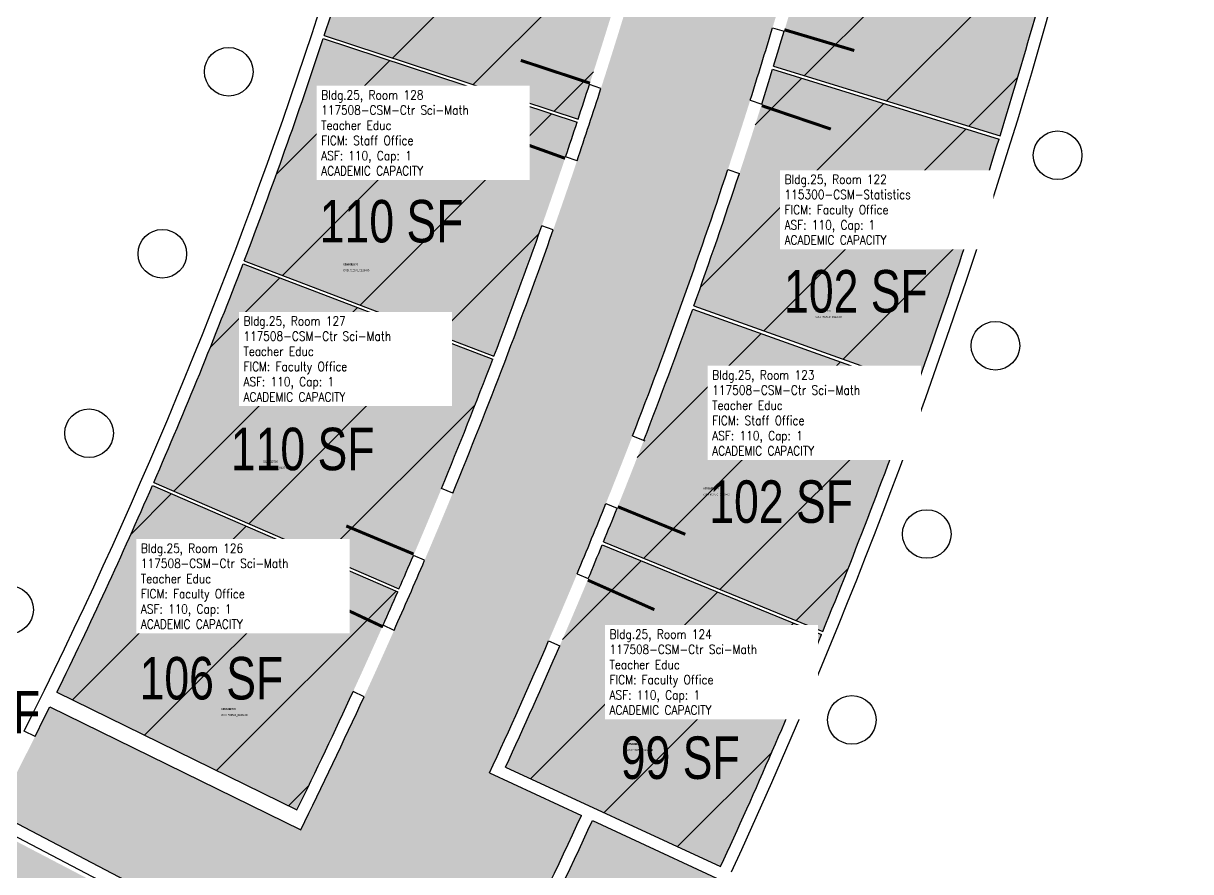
# Model space of a CAD drawing. Header units: inches. Extents: x -325 to 881, y 0 to 3497.
# Drawn here: x -12 to 565, y 617 to 1036 of the extents above; entities that cross this region are included whole.
import ezdxf
from ezdxf.enums import TextEntityAlignment as Align

# ---------------------------------------------------------------- set-up
doc = ezdxf.new("R2010")
doc.units = ezdxf.units.IN
doc.header["$LTSCALE"] = 10
doc.header["$MEASUREMENT"] = 0
for name, color, linetype in [('A-COLS', 5, 'CONTINUOUS'), ('A-DOOR', 2, 'CONTINUOUS'), ('A-IDEN-CNUM', 7, 'CONTINUOUS'), ('A-IDEN-RNUM', 7, 'CONTINUOUS'), ('A-IDEN-SNUM', 4, 'CONTINUOUS'), ('A-IDEN-VNUM', 4, 'CONTINUOUS'), ('A-WALL', 5, 'CONTINUOUS'), ('AREA-TEXT', 3, 'CONTINUOUS'), ('Rooms-Capacity', 4, 'CONTINUOUS'), ('Rooms-Category-Color', 7, 'CONTINUOUS'), ('Rooms-College-Color', 7, 'CONTINUOUS'), ('Rooms-Department-Color', 7, 'CONTINUOUS'), ('Rooms-Division-Color', 7, 'CONTINUOUS'), ('Rooms-Information', 7, 'CONTINUOUS')]:
    doc.layers.add(name, color=color, linetype=linetype)
doc.styles.add('AREA', font='arial.ttf', dxfattribs={"width": 0.75, "height": 24})
doc.styles.add('ROOMSNUMBER', font='txt', dxfattribs={"height": 0.03})
doc.styles.add('ROOMVNUMBER', font='simplex.shx', dxfattribs={"width": 0.85})
pattern_1 = [(45, (0, 0), (-26.51650429449553, 26.51650429449553), [])]

msp = doc.modelspace()

# ---------------------------------------------------------------- hatches: boundary and pattern name
at = {"layer": 'Rooms-Capacity'}
h = msp.add_hatch(dxfattribs=at)
h.set_pattern_fill('ANSI31', color=256, scale=300, style=0)
h.set_pattern_definition(pattern_1)
edge = h.paths.add_edge_path()
edge.add_arc((-2305.089007780887, 1834.524642928791), 2570.999999818163, 341.76868553102497, 344.3328505973568, ccw=False)
edge.add_line((136.8498925231397, 1030.176828704774), (262.210737157613, 988.8408848186955))
edge.add_arc((-2305.089007993743, 1834.524642635374), 2702.9999999425, 341.7678105456445, 344.3337255976689)
edge.add_line((297.4968698099256, 1104.623451825231), (170.3899534977973, 1140.230100726709))
h = msp.add_hatch(dxfattribs=at)
h.set_pattern_fill('ANSI31', color=256, scale=300, style=0)
h.set_pattern_definition(pattern_1)
edge = h.paths.add_edge_path()
edge.add_line((358.7257227860391, 1015.097965177149), (470.5439599268138, 980.6642166730016))
edge.add_arc((-2305.089007888765, 1834.524642822124), 2903.999999891232, 342.9006745602578, 345.4341949077876)
edge.add_line((505.574795845896, 1104.192539088428), (392.3267303332686, 1133.584321120754))
edge.add_arc((-2305.089007937846, 1834.524642829195), 2786.999999940695, 342.90137031154893, 345.4334991560113, ccw=False)
h = msp.add_hatch(dxfattribs=at)
h.set_pattern_fill('ANSI31', color=256, scale=300, style=0)
h.set_pattern_definition(pattern_1)
edge = h.paths.add_edge_path()
edge.add_arc((-2305.089008254778, 1834.52464278129), 2703.000000214057, 339.1344772112413, 341.7337255966017)
edge.add_line((261.7071902118623, 987.3137618936598), (136.3463455997407, 1028.649705776945))
edge.add_arc((-2305.089008296955, 1834.524642802477), 2571.000000268882, 339.1353522041453, 341.7328506038491, ccw=False)
edge.add_line((97.31614552438259, 918.8333857320249), (220.6454651579261, 871.781493768096))
h = msp.add_hatch(dxfattribs=at)
h.set_pattern_fill('ANSI31', color=256, scale=300, style=0)
h.set_pattern_definition(pattern_1)
edge = h.paths.add_edge_path()
edge.add_line((319.357958111912, 896.6295943111181), (429.522012937814, 857.222967739217))
edge.add_arc((-2305.089007972533, 1834.524642943935), 2904.000000007279, 340.3340078917959, 342.8675282392081)
edge.add_line((470.0495266355574, 979.0586215406656), (358.2312895059586, 1013.492370061576))
edge.add_arc((-2305.089007883353, 1834.524643066117), 2786.999999964279, 340.33470364033207, 342.866832484505, ccw=False)
h = msp.add_hatch(dxfattribs=at)
h.set_pattern_fill('ANSI31', color=256, scale=300, style=0)
h.set_pattern_definition(pattern_1)
edge = h.paths.add_edge_path()
edge.add_arc((-2305.089007845725, 1834.524642933036), 2702.99999989356, 336.5011438726161, 339.1003922568976)
edge.add_line((220.0722875967622, 870.2791184820235), (96.74296796321869, 917.3310104375705))
edge.add_arc((-2305.089007892851, 1834.524643051293), 2570.999999990631, 336.5020188632651, 339.0995172616034, ccw=False)
edge.add_line((52.70856506377459, 809.4238651217893), (173.7458905689418, 756.7553977668285))
h = msp.add_hatch(dxfattribs=at)
h.set_pattern_fill('ANSI31', color=256, scale=300, style=0)
h.set_pattern_definition(pattern_1)
edge = h.paths.add_edge_path()
edge.add_line((428.9561742246151, 855.6411249618977), (318.7921193875372, 895.047751522623))
edge.add_arc((-2305.089007967267, 1834.524642593237), 2786.999999882387, 337.7680369836826, 340.30016582723664, ccw=False)
edge.add_line((274.7244602702558, 780.0430313525721), (383.0132978260517, 735.7425928395241))
edge.add_arc((-2305.089007862289, 1834.524642905888), 2903.999999895836, 337.7673412254732, 340.3008615724544)
h = msp.add_hatch(dxfattribs=at)
h.set_pattern_fill('ANSI31', color=256, scale=300, style=0)
h.set_pattern_definition(pattern_1)
edge = h.paths.add_edge_path()
edge.add_arc((-2305.089008070549, 1834.524643045929), 2703.000000147209, 333.952214709894, 336.4670589235487)
edge.add_line((173.1042928956449, 755.2809431143105), (52.06696737930179, 807.9494104804471))
edge.add_arc((-2305.08900822014, 1834.524642653389), 2571.00000011962, 333.956567487034, 336.46618393990417, ccw=False)
edge.add_line((4.855470020323992, 705.7210689252242), (123.3622208274901, 647.5816664630547))
h = msp.add_hatch(dxfattribs=at)
h.set_pattern_fill('ANSI31', color=256, scale=300, style=0)
h.set_pattern_definition(pattern_1)
edge = h.paths.add_edge_path()
edge.add_arc((-2305.089007800107, 1834.524643079468), 2786.999999916491, 335.27411752058254, 337.7334991504221, ccw=False)
edge.add_line((226.3969365991652, 668.7854300290346), (332.5649295821786, 619.6181832673028))
edge.add_arc((-2305.0890078704, 1834.524642745246), 2903.999999834767, 335.2691478623266, 337.7341949090052)
edge.add_line((382.3771889805794, 734.1876762555912), (274.0883514359593, 778.4881147630513))
at = {"layer": 'Rooms-Category-Color', "true_color": 0xadadad}
h = msp.add_hatch(color=253, dxfattribs=at)
edge = h.paths.add_edge_path()
edge.add_line((125.2256472855806, 637.7574656791985), (1.332226272672415, 698.5395680889487))
edge.add_arc((-2305.089007922593, 1834.524642778284), 2570.999999895711, 332.47323414812644, 333.7783019877229, ccw=False)
edge.add_line((-25.13898717239499, 646.3037448199466), (97.13950164243579, 582.3348858933896))
edge.add_arc((-2305.089007777101, 1834.524642533836), 2708.99999964992, 329.7230405341868, 332.46869360911535, ccw=False)
edge.add_line((34.39897107705474, 468.6999850831926), (-109.616141885519, 500.3077602675185))
edge.add_line((-109.616141885519, 500.3077602675185), (-143.3523008488119, 335.2154794977978))
edge.add_line((-143.3523008488119, 335.2154794977978), (-8.862021557986736, 228.84973056335))
edge.add_arc((-2276.852421545545, 1812.192876046204), 2765.999994718594, 325.0801038526055, 329.9985655171372)
edge.add_line((118.5392145887017, 429.1329061528668), (113.3037470765412, 432.0648166369647))
edge.add_arc((-2276.852428065748, 1812.192881163491), 2760.000002910245, 329.9969301754909, 330.3646981617803)
edge.add_arc((-2276.852425370182, 1812.192878221722), 2759.999999112646, 330.364698187191, 331.0049865564031)
edge.add_line((137.2144114896655, 474.3284223536029), (169.294850282371, 457.947885286063))
edge.add_arc((-2276.852426017897, 1812.192878720146), 2795.999999927129, 331.0300489847792, 335.322866785437)
edge.add_line((263.8025277927518, 644.8504245663062), (218.4369051977992, 665.8596072429791))
edge.add_arc((-2305.089008503356, 1834.524643009932), 2781.000000529561, 335.1507680688179, 353.4686771261349)
edge.add_line((457.8618026934564, 1518.195988202468), (362.0307200364769, 1525.17474960722))
edge.add_arc((-2305.089038970495, 1834.52464684194), 2685.000031248517, 352.1032518630827, 353.38402508669355, ccw=False)
edge.add_line((354.4498415440321, 1465.636979880743), (290.1409801952541, 1475.106920868158))
edge.add_arc((-2305.089008024933, 1834.524642925533), 2619.99996005463, 349.884295059514, 352.11516703823855, ccw=False)
edge.add_line((274.1832477338612, 1374.356824234128), (338.5186968818307, 1364.88296799548))
edge.add_arc((-2305.089007145734, 1834.5246419502), 2684.999999014689, 349.7174347496138, 349.9263988802712, ccw=False)
edge.add_line((336.7882829904556, 1355.24457917735), (360.4028286114335, 1350.960511556827))
edge.add_arc((-2305.089007928386, 1834.524642872849), 2708.999999954935, 333.78284252823477, 349.71743473298585, ccw=False)
at = {"layer": 'Rooms-Category-Color', "true_color": 0xfa9ba3}
h = msp.add_hatch(color=241, dxfattribs=at)
edge = h.paths.add_edge_path()
edge.add_arc((-2305.089007780887, 1834.524642928791), 2570.999999818163, 341.76868553102497, 344.3328505973568, ccw=False)
edge.add_line((136.8498925231397, 1030.176828704774), (262.210737157613, 988.8408848186955))
edge.add_arc((-2305.089007993743, 1834.524642635374), 2702.9999999425, 341.7678105456445, 344.3337255976689)
edge.add_line((297.4968698099256, 1104.623451825231), (170.3899534977973, 1140.230100726709))
h = msp.add_hatch(color=241, dxfattribs=at)
edge = h.paths.add_edge_path()
edge.add_line((358.7257227860391, 1015.097965177149), (470.5439599268138, 980.6642166730016))
edge.add_arc((-2305.089007888765, 1834.524642822124), 2903.999999891232, 342.9006745602578, 345.4341949077876)
edge.add_line((505.574795845896, 1104.192539088428), (392.3267303332686, 1133.584321120754))
edge.add_arc((-2305.089007937846, 1834.524642829195), 2786.999999940695, 342.90137031154893, 345.4334991560113, ccw=False)
h = msp.add_hatch(color=241, dxfattribs=at)
edge = h.paths.add_edge_path()
edge.add_arc((-2305.089008254778, 1834.52464278129), 2703.000000214057, 339.1344772112413, 341.7337255966017)
edge.add_line((261.7071902118623, 987.3137618936598), (136.3463455997407, 1028.649705776945))
edge.add_arc((-2305.089008296955, 1834.524642802477), 2571.000000268882, 339.1353522041453, 341.7328506038491, ccw=False)
edge.add_line((97.31614552438259, 918.8333857320249), (220.6454651579261, 871.781493768096))
h = msp.add_hatch(color=241, dxfattribs=at)
edge = h.paths.add_edge_path()
edge.add_line((319.357958111912, 896.6295943111181), (429.522012937814, 857.222967739217))
edge.add_arc((-2305.089007972533, 1834.524642943935), 2904.000000007279, 340.3340078917959, 342.8675282392081)
edge.add_line((470.0495266355574, 979.0586215406656), (358.2312895059586, 1013.492370061576))
edge.add_arc((-2305.089007883353, 1834.524643066117), 2786.999999964279, 340.33470364033207, 342.866832484505, ccw=False)
h = msp.add_hatch(color=241, dxfattribs=at)
edge = h.paths.add_edge_path()
edge.add_arc((-2305.089007845725, 1834.524642933036), 2702.99999989356, 336.5011438726161, 339.1003922568976)
edge.add_line((220.0722875967622, 870.2791184820235), (96.74296796321869, 917.3310104375705))
edge.add_arc((-2305.089007892851, 1834.524643051293), 2570.999999990631, 336.5020188632651, 339.0995172616034, ccw=False)
edge.add_line((52.70856506377459, 809.4238651217893), (173.7458905689418, 756.7553977668285))
h = msp.add_hatch(color=241, dxfattribs=at)
edge = h.paths.add_edge_path()
edge.add_line((428.9561742246151, 855.6411249618977), (318.7921193875372, 895.047751522623))
edge.add_arc((-2305.089007967267, 1834.524642593237), 2786.999999882387, 337.7680369836826, 340.30016582723664, ccw=False)
edge.add_line((274.7244602702558, 780.0430313525721), (383.0132978260517, 735.7425928395241))
edge.add_arc((-2305.089007862289, 1834.524642905888), 2903.999999895836, 337.7673412254732, 340.3008615724544)
h = msp.add_hatch(color=241, dxfattribs=at)
edge = h.paths.add_edge_path()
edge.add_arc((-2305.089008070549, 1834.524643045929), 2703.000000147209, 333.952214709894, 336.4670589235487)
edge.add_line((173.1042928956449, 755.2809431143105), (52.06696737930179, 807.9494104804471))
edge.add_arc((-2305.08900822014, 1834.524642653389), 2571.00000011962, 333.956567487034, 336.46618393990417, ccw=False)
edge.add_line((4.855470020323992, 705.7210689252242), (123.3622208274901, 647.5816664630547))
h = msp.add_hatch(color=241, dxfattribs=at)
edge = h.paths.add_edge_path()
edge.add_arc((-2305.089007800107, 1834.524643079468), 2786.999999916491, 335.27411752058254, 337.7334991504221, ccw=False)
edge.add_line((226.3969365991652, 668.7854300290346), (332.5649295821786, 619.6181832673028))
edge.add_arc((-2305.0890078704, 1834.524642745246), 2903.999999834767, 335.2691478623266, 337.7341949090052)
edge.add_line((382.3771889805794, 734.1876762555912), (274.0883514359593, 778.4881147630513))
h = msp.add_hatch(color=241, dxfattribs=at)
edge = h.paths.add_edge_path()
edge.add_arc((-2305.089008184441, 1834.524642799107), 2703.000000132732, 329.8155927441813, 332.2993977341043)
edge.add_line((88.116754822433, 578.0314368372783), (-48.50804145634174, 649.5054335910827))
edge.add_line((-48.50804145634174, 649.5054335910827), (-79.10912948101759, 499.7550301551819))
edge.add_line((-79.10912948101759, 499.7550301551819), (31.41572018712759, 475.4975440939888))
at = {"layer": 'Rooms-Category-Color', "true_color": 0xadadad}
h = msp.add_hatch(color=253, dxfattribs=at)
edge = h.paths.add_edge_path()
edge.add_line((361.8039597719908, 599.4651775024831), (269.2470526434481, 642.3290215227753))
edge.add_arc((-2276.852426019424, 1812.192878982593), 2802.00000004249, 331.0341634050599, 335.322498259072, ccw=False)
edge.add_line((174.6415444090962, 455.2178190825507), (265.5334482416511, 408.8076621852815))
edge.add_arc((-2276.852426047643, 1812.192878597052), 2903.999999901662, 331.1015059831755, 335.3164664038089)
at = {"layer": 'Rooms-College-Color', "true_color": 0xadadad}
h = msp.add_hatch(color=253, dxfattribs=at)
edge = h.paths.add_edge_path()
edge.add_line((125.2256472855806, 637.7574656791985), (1.332226272672415, 698.5395680889487))
edge.add_arc((-2305.089007922593, 1834.524642778284), 2570.999999895711, 332.47323414812644, 333.7783019877229, ccw=False)
edge.add_line((-25.13898717239499, 646.3037448199466), (97.13950164243579, 582.3348858933896))
edge.add_arc((-2305.089007777101, 1834.524642533836), 2708.99999964992, 329.7230405341868, 332.46869360911535, ccw=False)
edge.add_line((34.39897107705474, 468.6999850831926), (-109.616141885519, 500.3077602675185))
edge.add_line((-109.616141885519, 500.3077602675185), (-143.3523008488119, 335.2154794977978))
edge.add_line((-143.3523008488119, 335.2154794977978), (-8.862021557986736, 228.84973056335))
edge.add_arc((-2276.852421545545, 1812.192876046204), 2765.999994718594, 325.0801038526055, 329.9985655171372)
edge.add_line((118.5392145887017, 429.1329061528668), (113.3037470765412, 432.0648166369647))
edge.add_arc((-2276.852428065748, 1812.192881163491), 2760.000002910245, 329.9969301754909, 330.3646981617803)
edge.add_arc((-2276.852425370182, 1812.192878221722), 2759.999999112646, 330.364698187191, 331.0049865564031)
edge.add_line((137.2144114896655, 474.3284223536029), (169.294850282371, 457.947885286063))
edge.add_arc((-2276.852426017897, 1812.192878720146), 2795.999999927129, 331.0300489847792, 335.322866785437)
edge.add_line((263.8025277927518, 644.8504245663062), (218.4369051977992, 665.8596072429791))
edge.add_arc((-2305.089008503356, 1834.524643009932), 2781.000000529561, 335.1507680688179, 353.4686771261349)
edge.add_line((457.8618026934564, 1518.195988202468), (362.0307200364769, 1525.17474960722))
edge.add_arc((-2305.089038970495, 1834.52464684194), 2685.000031248517, 352.1032518630827, 353.38402508669355, ccw=False)
edge.add_line((354.4498415440321, 1465.636979880743), (290.1409801952541, 1475.106920868158))
edge.add_arc((-2305.089008024933, 1834.524642925533), 2619.99996005463, 349.884295059514, 352.11516703823855, ccw=False)
edge.add_line((274.1832477338612, 1374.356824234128), (338.5186968818307, 1364.88296799548))
edge.add_arc((-2305.089007145734, 1834.5246419502), 2684.999999014689, 349.7174347496138, 349.9263988802712, ccw=False)
edge.add_line((336.7882829904556, 1355.24457917735), (360.4028286114335, 1350.960511556827))
edge.add_arc((-2305.089007928386, 1834.524642872849), 2708.999999954935, 333.78284252823477, 349.71743473298585, ccw=False)
at = {"layer": 'Rooms-College-Color', "true_color": 0xffe090}
h = msp.add_hatch(color=41, dxfattribs=at)
edge = h.paths.add_edge_path()
edge.add_arc((-2305.089007780887, 1834.524642928791), 2570.999999818163, 341.76868553102497, 344.3328505973568, ccw=False)
edge.add_line((136.8498925231397, 1030.176828704774), (262.210737157613, 988.8408848186955))
edge.add_arc((-2305.089007993743, 1834.524642635374), 2702.9999999425, 341.7678105456445, 344.3337255976689)
edge.add_line((297.4968698099256, 1104.623451825231), (170.3899534977973, 1140.230100726709))
h = msp.add_hatch(color=41, dxfattribs=at)
edge = h.paths.add_edge_path()
edge.add_line((358.7257227860391, 1015.097965177149), (470.5439599268138, 980.6642166730016))
edge.add_arc((-2305.089007888765, 1834.524642822124), 2903.999999891232, 342.9006745602578, 345.4341949077876)
edge.add_line((505.574795845896, 1104.192539088428), (392.3267303332686, 1133.584321120754))
edge.add_arc((-2305.089007937846, 1834.524642829195), 2786.999999940695, 342.90137031154893, 345.4334991560113, ccw=False)
h = msp.add_hatch(color=41, dxfattribs=at)
edge = h.paths.add_edge_path()
edge.add_arc((-2305.089008254778, 1834.52464278129), 2703.000000214057, 339.1344772112413, 341.7337255966017)
edge.add_line((261.7071902118623, 987.3137618936598), (136.3463455997407, 1028.649705776945))
edge.add_arc((-2305.089008296955, 1834.524642802477), 2571.000000268882, 339.1353522041453, 341.7328506038491, ccw=False)
edge.add_line((97.31614552438259, 918.8333857320249), (220.6454651579261, 871.781493768096))
h = msp.add_hatch(color=41, dxfattribs=at)
edge = h.paths.add_edge_path()
edge.add_line((319.357958111912, 896.6295943111181), (429.522012937814, 857.222967739217))
edge.add_arc((-2305.089007972533, 1834.524642943935), 2904.000000007279, 340.3340078917959, 342.8675282392081)
edge.add_line((470.0495266355574, 979.0586215406656), (358.2312895059586, 1013.492370061576))
edge.add_arc((-2305.089007883353, 1834.524643066117), 2786.999999964279, 340.33470364033207, 342.866832484505, ccw=False)
h = msp.add_hatch(color=41, dxfattribs=at)
edge = h.paths.add_edge_path()
edge.add_arc((-2305.089007845725, 1834.524642933036), 2702.99999989356, 336.5011438726161, 339.1003922568976)
edge.add_line((220.0722875967622, 870.2791184820235), (96.74296796321869, 917.3310104375705))
edge.add_arc((-2305.089007892851, 1834.524643051293), 2570.999999990631, 336.5020188632651, 339.0995172616034, ccw=False)
edge.add_line((52.70856506377459, 809.4238651217893), (173.7458905689418, 756.7553977668285))
h = msp.add_hatch(color=41, dxfattribs=at)
edge = h.paths.add_edge_path()
edge.add_line((428.9561742246151, 855.6411249618977), (318.7921193875372, 895.047751522623))
edge.add_arc((-2305.089007967267, 1834.524642593237), 2786.999999882387, 337.7680369836826, 340.30016582723664, ccw=False)
edge.add_line((274.7244602702558, 780.0430313525721), (383.0132978260517, 735.7425928395241))
edge.add_arc((-2305.089007862289, 1834.524642905888), 2903.999999895836, 337.7673412254732, 340.3008615724544)
h = msp.add_hatch(color=41, dxfattribs=at)
edge = h.paths.add_edge_path()
edge.add_arc((-2305.089008070549, 1834.524643045929), 2703.000000147209, 333.952214709894, 336.4670589235487)
edge.add_line((173.1042928956449, 755.2809431143105), (52.06696737930179, 807.9494104804471))
edge.add_arc((-2305.08900822014, 1834.524642653389), 2571.00000011962, 333.956567487034, 336.46618393990417, ccw=False)
edge.add_line((4.855470020323992, 705.7210689252242), (123.3622208274901, 647.5816664630547))
h = msp.add_hatch(color=41, dxfattribs=at)
edge = h.paths.add_edge_path()
edge.add_arc((-2305.089007800107, 1834.524643079468), 2786.999999916491, 335.27411752058254, 337.7334991504221, ccw=False)
edge.add_line((226.3969365991652, 668.7854300290346), (332.5649295821786, 619.6181832673028))
edge.add_arc((-2305.0890078704, 1834.524642745246), 2903.999999834767, 335.2691478623266, 337.7341949090052)
edge.add_line((382.3771889805794, 734.1876762555912), (274.0883514359593, 778.4881147630513))
h = msp.add_hatch(color=41, dxfattribs=at)
edge = h.paths.add_edge_path()
edge.add_arc((-2305.089008184441, 1834.524642799107), 2703.000000132732, 329.8155927441813, 332.2993977341043)
edge.add_line((88.116754822433, 578.0314368372783), (-48.50804145634174, 649.5054335910827))
edge.add_line((-48.50804145634174, 649.5054335910827), (-79.10912948101759, 499.7550301551819))
edge.add_line((-79.10912948101759, 499.7550301551819), (31.41572018712759, 475.4975440939888))
at = {"layer": 'Rooms-College-Color', "true_color": 0xadadad}
h = msp.add_hatch(color=253, dxfattribs=at)
edge = h.paths.add_edge_path()
edge.add_line((361.8039597719908, 599.4651775024831), (269.2470526434481, 642.3290215227753))
edge.add_arc((-2276.852426019424, 1812.192878982593), 2802.00000004249, 331.0341634050599, 335.322498259072, ccw=False)
edge.add_line((174.6415444090962, 455.2178190825507), (265.5334482416511, 408.8076621852815))
edge.add_arc((-2276.852426047643, 1812.192878597052), 2903.999999901662, 331.1015059831755, 335.3164664038089)
at = {"layer": 'Rooms-Department-Color', "true_color": 0xacacac}
h = msp.add_hatch(color=253, dxfattribs=at)
edge = h.paths.add_edge_path()
edge.add_line((125.2256472855806, 637.7574656791985), (1.332226272672415, 698.5395680889487))
edge.add_arc((-2305.089007922593, 1834.524642778284), 2570.999999895711, 332.47323414812644, 333.7783019877229, ccw=False)
edge.add_line((-25.13898717239499, 646.3037448199466), (97.13950164243579, 582.3348858933896))
edge.add_arc((-2305.089007777101, 1834.524642533836), 2708.99999964992, 329.7230405341868, 332.46869360911535, ccw=False)
edge.add_line((34.39897107705474, 468.6999850831926), (-109.616141885519, 500.3077602675185))
edge.add_line((-109.616141885519, 500.3077602675185), (-143.3523008488119, 335.2154794977978))
edge.add_line((-143.3523008488119, 335.2154794977978), (-8.862021557986736, 228.84973056335))
edge.add_arc((-2276.852421545545, 1812.192876046204), 2765.999994718594, 325.0801038526055, 329.9985655171372)
edge.add_line((118.5392145887017, 429.1329061528668), (113.3037470765412, 432.0648166369647))
edge.add_arc((-2276.852428065748, 1812.192881163491), 2760.000002910245, 329.9969301754909, 330.3646981617803)
edge.add_arc((-2276.852425370182, 1812.192878221722), 2759.999999112646, 330.364698187191, 331.0049865564031)
edge.add_line((137.2144114896655, 474.3284223536029), (169.294850282371, 457.947885286063))
edge.add_arc((-2276.852426017897, 1812.192878720146), 2795.999999927129, 331.0300489847792, 335.322866785437)
edge.add_line((263.8025277927518, 644.8504245663062), (218.4369051977992, 665.8596072429791))
edge.add_arc((-2305.089008503356, 1834.524643009932), 2781.000000529561, 335.1507680688179, 353.4686771261349)
edge.add_line((457.8618026934564, 1518.195988202468), (362.0307200364769, 1525.17474960722))
edge.add_arc((-2305.089038970495, 1834.52464684194), 2685.000031248517, 352.1032518630827, 353.38402508669355, ccw=False)
edge.add_line((354.4498415440321, 1465.636979880743), (290.1409801952541, 1475.106920868158))
edge.add_arc((-2305.089008024933, 1834.524642925533), 2619.99996005463, 349.884295059514, 352.11516703823855, ccw=False)
edge.add_line((274.1832477338612, 1374.356824234128), (338.5186968818307, 1364.88296799548))
edge.add_arc((-2305.089007145734, 1834.5246419502), 2684.999999014689, 349.7174347496138, 349.9263988802712, ccw=False)
edge.add_line((336.7882829904556, 1355.24457917735), (360.4028286114335, 1350.960511556827))
edge.add_arc((-2305.089007928386, 1834.524642872849), 2708.999999954935, 333.78284252823477, 349.71743473298585, ccw=False)
at = {"layer": 'Rooms-Department-Color', "true_color": 0xffe090}
h = msp.add_hatch(color=41, dxfattribs=at)
edge = h.paths.add_edge_path()
edge.add_arc((-2305.089007780887, 1834.524642928791), 2570.999999818163, 341.76868553102497, 344.3328505973568, ccw=False)
edge.add_line((136.8498925231397, 1030.176828704774), (262.210737157613, 988.8408848186955))
edge.add_arc((-2305.089007993743, 1834.524642635374), 2702.9999999425, 341.7678105456445, 344.3337255976689)
edge.add_line((297.4968698099256, 1104.623451825231), (170.3899534977973, 1140.230100726709))
h = msp.add_hatch(color=41, dxfattribs=at)
edge = h.paths.add_edge_path()
edge.add_line((358.7257227860391, 1015.097965177149), (470.5439599268138, 980.6642166730016))
edge.add_arc((-2305.089007888765, 1834.524642822124), 2903.999999891232, 342.9006745602578, 345.4341949077876)
edge.add_line((505.574795845896, 1104.192539088428), (392.3267303332686, 1133.584321120754))
edge.add_arc((-2305.089007937846, 1834.524642829195), 2786.999999940695, 342.90137031154893, 345.4334991560113, ccw=False)
h = msp.add_hatch(color=41, dxfattribs=at)
edge = h.paths.add_edge_path()
edge.add_arc((-2305.089008254778, 1834.52464278129), 2703.000000214057, 339.1344772112413, 341.7337255966017)
edge.add_line((261.7071902118623, 987.3137618936598), (136.3463455997407, 1028.649705776945))
edge.add_arc((-2305.089008296955, 1834.524642802477), 2571.000000268882, 339.1353522041453, 341.7328506038491, ccw=False)
edge.add_line((97.31614552438259, 918.8333857320249), (220.6454651579261, 871.781493768096))
h = msp.add_hatch(color=41, dxfattribs=at)
edge = h.paths.add_edge_path()
edge.add_line((319.357958111912, 896.6295943111181), (429.522012937814, 857.222967739217))
edge.add_arc((-2305.089007972533, 1834.524642943935), 2904.000000007279, 340.3340078917959, 342.8675282392081)
edge.add_line((470.0495266355574, 979.0586215406656), (358.2312895059586, 1013.492370061576))
edge.add_arc((-2305.089007883353, 1834.524643066117), 2786.999999964279, 340.33470364033207, 342.866832484505, ccw=False)
h = msp.add_hatch(color=41, dxfattribs=at)
edge = h.paths.add_edge_path()
edge.add_arc((-2305.089007845725, 1834.524642933036), 2702.99999989356, 336.5011438726161, 339.1003922568976)
edge.add_line((220.0722875967622, 870.2791184820235), (96.74296796321869, 917.3310104375705))
edge.add_arc((-2305.089007892851, 1834.524643051293), 2570.999999990631, 336.5020188632651, 339.0995172616034, ccw=False)
edge.add_line((52.70856506377459, 809.4238651217893), (173.7458905689418, 756.7553977668285))
h = msp.add_hatch(color=41, dxfattribs=at)
edge = h.paths.add_edge_path()
edge.add_line((428.9561742246151, 855.6411249618977), (318.7921193875372, 895.047751522623))
edge.add_arc((-2305.089007967267, 1834.524642593237), 2786.999999882387, 337.7680369836826, 340.30016582723664, ccw=False)
edge.add_line((274.7244602702558, 780.0430313525721), (383.0132978260517, 735.7425928395241))
edge.add_arc((-2305.089007862289, 1834.524642905888), 2903.999999895836, 337.7673412254732, 340.3008615724544)
h = msp.add_hatch(color=41, dxfattribs=at)
edge = h.paths.add_edge_path()
edge.add_arc((-2305.089008070549, 1834.524643045929), 2703.000000147209, 333.952214709894, 336.4670589235487)
edge.add_line((173.1042928956449, 755.2809431143105), (52.06696737930179, 807.9494104804471))
edge.add_arc((-2305.08900822014, 1834.524642653389), 2571.00000011962, 333.956567487034, 336.46618393990417, ccw=False)
edge.add_line((4.855470020323992, 705.7210689252242), (123.3622208274901, 647.5816664630547))
h = msp.add_hatch(color=41, dxfattribs=at)
edge = h.paths.add_edge_path()
edge.add_arc((-2305.089007800107, 1834.524643079468), 2786.999999916491, 335.27411752058254, 337.7334991504221, ccw=False)
edge.add_line((226.3969365991652, 668.7854300290346), (332.5649295821786, 619.6181832673028))
edge.add_arc((-2305.0890078704, 1834.524642745246), 2903.999999834767, 335.2691478623266, 337.7341949090052)
edge.add_line((382.3771889805794, 734.1876762555912), (274.0883514359593, 778.4881147630513))
h = msp.add_hatch(color=41, dxfattribs=at)
edge = h.paths.add_edge_path()
edge.add_arc((-2305.089008184441, 1834.524642799107), 2703.000000132732, 329.8155927441813, 332.2993977341043)
edge.add_line((88.116754822433, 578.0314368372783), (-48.50804145634174, 649.5054335910827))
edge.add_line((-48.50804145634174, 649.5054335910827), (-79.10912948101759, 499.7550301551819))
edge.add_line((-79.10912948101759, 499.7550301551819), (31.41572018712759, 475.4975440939888))
at = {"layer": 'Rooms-Department-Color', "true_color": 0xacacac}
h = msp.add_hatch(color=253, dxfattribs=at)
edge = h.paths.add_edge_path()
edge.add_line((361.8039597719908, 599.4651775024831), (269.2470526434481, 642.3290215227753))
edge.add_arc((-2276.852426019424, 1812.192878982593), 2802.00000004249, 331.0341634050599, 335.322498259072, ccw=False)
edge.add_line((174.6415444090962, 455.2178190825507), (265.5334482416511, 408.8076621852815))
edge.add_arc((-2276.852426047643, 1812.192878597052), 2903.999999901662, 331.1015059831755, 335.3164664038089)
at = {"layer": 'Rooms-Division-Color', "true_color": 0xadadad}
h = msp.add_hatch(color=253, dxfattribs=at)
edge = h.paths.add_edge_path()
edge.add_line((125.2256472855806, 637.7574656791985), (1.332226272672415, 698.5395680889487))
edge.add_arc((-2305.089007922593, 1834.524642778284), 2570.999999895711, 332.47323414812644, 333.7783019877229, ccw=False)
edge.add_line((-25.13898717239499, 646.3037448199466), (97.13950164243579, 582.3348858933896))
edge.add_arc((-2305.089007777101, 1834.524642533836), 2708.99999964992, 329.7230405341868, 332.46869360911535, ccw=False)
edge.add_line((34.39897107705474, 468.6999850831926), (-109.616141885519, 500.3077602675185))
edge.add_line((-109.616141885519, 500.3077602675185), (-143.3523008488119, 335.2154794977978))
edge.add_line((-143.3523008488119, 335.2154794977978), (-8.862021557986736, 228.84973056335))
edge.add_arc((-2276.852421545545, 1812.192876046204), 2765.999994718594, 325.0801038526055, 329.9985655171372)
edge.add_line((118.5392145887017, 429.1329061528668), (113.3037470765412, 432.0648166369647))
edge.add_arc((-2276.852428065748, 1812.192881163491), 2760.000002910245, 329.9969301754909, 330.3646981617803)
edge.add_arc((-2276.852425370182, 1812.192878221722), 2759.999999112646, 330.364698187191, 331.0049865564031)
edge.add_line((137.2144114896655, 474.3284223536029), (169.294850282371, 457.947885286063))
edge.add_arc((-2276.852426017897, 1812.192878720146), 2795.999999927129, 331.0300489847792, 335.322866785437)
edge.add_line((263.8025277927518, 644.8504245663062), (218.4369051977992, 665.8596072429791))
edge.add_arc((-2305.089008503356, 1834.524643009932), 2781.000000529561, 335.1507680688179, 353.4686771261349)
edge.add_line((457.8618026934564, 1518.195988202468), (362.0307200364769, 1525.17474960722))
edge.add_arc((-2305.089038970495, 1834.52464684194), 2685.000031248517, 352.1032518630827, 353.38402508669355, ccw=False)
edge.add_line((354.4498415440321, 1465.636979880743), (290.1409801952541, 1475.106920868158))
edge.add_arc((-2305.089008024933, 1834.524642925533), 2619.99996005463, 349.884295059514, 352.11516703823855, ccw=False)
edge.add_line((274.1832477338612, 1374.356824234128), (338.5186968818307, 1364.88296799548))
edge.add_arc((-2305.089007145734, 1834.5246419502), 2684.999999014689, 349.7174347496138, 349.9263988802712, ccw=False)
edge.add_line((336.7882829904556, 1355.24457917735), (360.4028286114335, 1350.960511556827))
edge.add_arc((-2305.089007928386, 1834.524642872849), 2708.999999954935, 333.78284252823477, 349.71743473298585, ccw=False)
at = {"layer": 'Rooms-Division-Color', "true_color": 0xffe090}
h = msp.add_hatch(color=41, dxfattribs=at)
edge = h.paths.add_edge_path()
edge.add_arc((-2305.089007780887, 1834.524642928791), 2570.999999818163, 341.76868553102497, 344.3328505973568, ccw=False)
edge.add_line((136.8498925231397, 1030.176828704774), (262.210737157613, 988.8408848186955))
edge.add_arc((-2305.089007993743, 1834.524642635374), 2702.9999999425, 341.7678105456445, 344.3337255976689)
edge.add_line((297.4968698099256, 1104.623451825231), (170.3899534977973, 1140.230100726709))
h = msp.add_hatch(color=41, dxfattribs=at)
edge = h.paths.add_edge_path()
edge.add_line((358.7257227860391, 1015.097965177149), (470.5439599268138, 980.6642166730016))
edge.add_arc((-2305.089007888765, 1834.524642822124), 2903.999999891232, 342.9006745602578, 345.4341949077876)
edge.add_line((505.574795845896, 1104.192539088428), (392.3267303332686, 1133.584321120754))
edge.add_arc((-2305.089007937846, 1834.524642829195), 2786.999999940695, 342.90137031154893, 345.4334991560113, ccw=False)
h = msp.add_hatch(color=41, dxfattribs=at)
edge = h.paths.add_edge_path()
edge.add_arc((-2305.089008254778, 1834.52464278129), 2703.000000214057, 339.1344772112413, 341.7337255966017)
edge.add_line((261.7071902118623, 987.3137618936598), (136.3463455997407, 1028.649705776945))
edge.add_arc((-2305.089008296955, 1834.524642802477), 2571.000000268882, 339.1353522041453, 341.7328506038491, ccw=False)
edge.add_line((97.31614552438259, 918.8333857320249), (220.6454651579261, 871.781493768096))
h = msp.add_hatch(color=41, dxfattribs=at)
edge = h.paths.add_edge_path()
edge.add_line((319.357958111912, 896.6295943111181), (429.522012937814, 857.222967739217))
edge.add_arc((-2305.089007972533, 1834.524642943935), 2904.000000007279, 340.3340078917959, 342.8675282392081)
edge.add_line((470.0495266355574, 979.0586215406656), (358.2312895059586, 1013.492370061576))
edge.add_arc((-2305.089007883353, 1834.524643066117), 2786.999999964279, 340.33470364033207, 342.866832484505, ccw=False)
h = msp.add_hatch(color=41, dxfattribs=at)
edge = h.paths.add_edge_path()
edge.add_arc((-2305.089007845725, 1834.524642933036), 2702.99999989356, 336.5011438726161, 339.1003922568976)
edge.add_line((220.0722875967622, 870.2791184820235), (96.74296796321869, 917.3310104375705))
edge.add_arc((-2305.089007892851, 1834.524643051293), 2570.999999990631, 336.5020188632651, 339.0995172616034, ccw=False)
edge.add_line((52.70856506377459, 809.4238651217893), (173.7458905689418, 756.7553977668285))
h = msp.add_hatch(color=41, dxfattribs=at)
edge = h.paths.add_edge_path()
edge.add_line((428.9561742246151, 855.6411249618977), (318.7921193875372, 895.047751522623))
edge.add_arc((-2305.089007967267, 1834.524642593237), 2786.999999882387, 337.7680369836826, 340.30016582723664, ccw=False)
edge.add_line((274.7244602702558, 780.0430313525721), (383.0132978260517, 735.7425928395241))
edge.add_arc((-2305.089007862289, 1834.524642905888), 2903.999999895836, 337.7673412254732, 340.3008615724544)
h = msp.add_hatch(color=41, dxfattribs=at)
edge = h.paths.add_edge_path()
edge.add_arc((-2305.089008070549, 1834.524643045929), 2703.000000147209, 333.952214709894, 336.4670589235487)
edge.add_line((173.1042928956449, 755.2809431143105), (52.06696737930179, 807.9494104804471))
edge.add_arc((-2305.08900822014, 1834.524642653389), 2571.00000011962, 333.956567487034, 336.46618393990417, ccw=False)
edge.add_line((4.855470020323992, 705.7210689252242), (123.3622208274901, 647.5816664630547))
h = msp.add_hatch(color=41, dxfattribs=at)
edge = h.paths.add_edge_path()
edge.add_arc((-2305.089007800107, 1834.524643079468), 2786.999999916491, 335.27411752058254, 337.7334991504221, ccw=False)
edge.add_line((226.3969365991652, 668.7854300290346), (332.5649295821786, 619.6181832673028))
edge.add_arc((-2305.0890078704, 1834.524642745246), 2903.999999834767, 335.2691478623266, 337.7341949090052)
edge.add_line((382.3771889805794, 734.1876762555912), (274.0883514359593, 778.4881147630513))
h = msp.add_hatch(color=41, dxfattribs=at)
edge = h.paths.add_edge_path()
edge.add_arc((-2305.089008184441, 1834.524642799107), 2703.000000132732, 329.8155927441813, 332.2993977341043)
edge.add_line((88.116754822433, 578.0314368372783), (-48.50804145634174, 649.5054335910827))
edge.add_line((-48.50804145634174, 649.5054335910827), (-79.10912948101759, 499.7550301551819))
edge.add_line((-79.10912948101759, 499.7550301551819), (31.41572018712759, 475.4975440939888))
at = {"layer": 'Rooms-Division-Color', "true_color": 0xadadad}
h = msp.add_hatch(color=253, dxfattribs=at)
edge = h.paths.add_edge_path()
edge.add_line((361.8039597719908, 599.4651775024831), (269.2470526434481, 642.3290215227753))
edge.add_arc((-2276.852426019424, 1812.192878982593), 2802.00000004249, 331.0341634050599, 335.322498259072, ccw=False)
edge.add_line((174.6415444090962, 455.2178190825507), (265.5334482416511, 408.8076621852815))
edge.add_arc((-2276.852426047643, 1812.192878597052), 2903.999999901662, 331.1015059831755, 335.3164664038089)

# ---------------------------------------------------------------- linework, layer by layer
at = {"layer": 'A-COLS'}
for centre in [(89.69350712746382, 1012.307697496377), (20.72187830507755, 833.7111131865531)]:
    msp.add_circle(centre, 12, dxfattribs=at)
at = {"layer": 'A-DOOR'}
for points in [[(364.0504770465195, 1033.050274760462, 1.5, 1.5, 0), (398.5555319488049, 1022.783766746521, 0, 0, 0), (398.3416463546455, 1022.064911426045, 0, 0, 0.414213562373095), (374.1030994802713, 1066.836474342272, 0, 0, 0.414213562373095)], [(268.0823198184371, 1006.647822151892, 1.5, 1.5, 0), (233.8930001445115, 1017.921260867268, 0, 0, 0), (233.6581368371844, 1017.208983373828, 0, 0, -0.414213562373095), (279.12089522928, 1040.124864321202, 0, 0, -0.414213562373095)], [(352.9065352454782, 995.5400605062023, 1.5, 1.5, 0), (386.9988517574966, 983.9765854245052, 0, 0, 0), (387.2397574782372, 984.6868420187384, 0, 0, -0.414213562373095), (341.5839659236372, 962.1580005856231, 0, 0, -0.414213562373095)], [(255.8165108039975, 969.5134078692645, 1.5, 1.5, 0), (221.9431897178292, 981.703490643762, 0, 0, 0), (222.1971497833729, 982.4091848339885, 0, 0, 0.414213562373095), (243.8803880922496, 936.3457809649408, 0, 0, 0.414213562373095)], [(281.8238892070949, 797.3970109652728, 1.5, 1.5, 0), (315.1435300894082, 783.766107397154, 0, 0, 0), (314.8595529198647, 783.0719482116401, 0, 0, 0.414213562373095), (295.1708156168461, 830.0224926508963, 0, 0, 0.414213562373095)], [(180.9552086926997, 774.0099914716557, 1.5, 1.5, 0), (147.7380594089627, 787.8887880407274, 0, 0, 0), (147.4489178024232, 787.196764094755, 0, 0, -0.414213562373095), (194.5448636636138, 806.5351168010384, 0, 0, -0.414213562373095)], [(266.968548618257, 761.1428233562037, 1.5, 1.5, 0), (299.871155384928, 746.5339743951336, 0, 0, 0), (300.1755064129829, 747.2194453775883, 0, 0, -0.414213562373095), (252.6640506796539, 728.9256875608116, 0, 0, -0.414213562373095)], [(165.8949747942388, 738.0263494011015, 1.5, 1.5, 0), (133.3174158856273, 753.3463577516377, 0, 0, 0), (133.6365827210248, 754.0250568883494, 0, 0, 0.414213562373095), (150.894133284688, 706.1274896487594, 0, 0, 0.414213562373095)]]:
    msp.add_lwpolyline(points, format="xyseb", dxfattribs=at)
at = {"layer": 'A-WALL'}
for p, q in [((358.2045806609094, 1034.007147369906), (363.9554454647005, 1032.296056045219)), ((136.3463455997407, 1028.649705776945), (261.7071902118623, 987.3137618936598)), ((136.8498925343156, 1030.176828699186), (262.210737157613, 988.8408848186955)), ((358.7257227860391, 1015.097965177149), (470.5439599268138, 980.6642166730016)), ((358.2312894947827, 1013.49237006437), (470.0495266355574, 979.0586215406656)), ((273.4838095754385, 1004.077037916519), (267.785452041775, 1005.955989754759)), ((347.1996830664575, 998.2676851283759), (352.8830555453897, 996.3399916682392)), ((261.6557064950466, 968.2091283481568), (256.0090287029743, 970.2412134055048)), ((336.1510665826499, 964.0007382631302), (341.833330348134, 962.0734208403155)), ((249.9157640263438, 934.1738140359521), (244.270085670054, 936.205539431423)), ((96.74296796321869, 917.3310104375705), (220.0722875967622, 870.2791184820235)), ((97.31614552438259, 918.8333857376128), (220.6454651579261, 871.781493765302)), ((318.7921193875372, 895.047751522623), (428.9561742246151, 855.6411249618977)), ((319.357958111912, 896.6295943111181), (429.522012937814, 857.222967739217)), ((289.1171594560146, 832.4990140506998), (295.1708156391978, 830.0224926453084)), ((52.06696737930179, 807.9494104804471), (173.1042928956449, 755.2809431143105)), ((52.70856506377459, 809.4238651217893), (173.7458905689418, 756.7553977668285)), ((200.2991209253669, 804.1308717643842), (194.7628427222371, 806.444040725939)), ((275.927690282464, 798.998784516938), (281.481090914458, 796.7269152346998)), ((274.0883514247835, 778.4881147686392), (382.3771889805794, 734.1876762555912)), ((274.7244602702558, 780.0430313525721), (383.0132978260517, 735.7425928395241)), ((186.3852509558201, 770.9283768692985), (180.8488948903978, 773.2415783694014)), ((261.7296077460051, 764.2895313547924), (267.2148009873927, 761.8540903078392)), ((171.318453669548, 736.3046813579276), (165.8875237740576, 738.858644708991)), ((247.6587482728064, 731.1480557620525), (253.1427829228342, 728.713129109703)), ((4.853889416903257, 705.7178344717249), (123.3606400005519, 647.578432129696)), ((4.855470020323992, 705.7210689252242), (123.3622208274901, 647.5816664630547)), ((156.5040158517659, 703.4893715456128), (151.0742085054517, 706.0428069932386)), ((1.332226272672415, 698.5395680889487), (125.2256472744048, 637.7574656819925)), ((-5.91993797197938, 683.9323660461232), (-11.36719419434667, 686.4544181367382)), ((226.3969365879893, 668.7854300346226), (332.5649295821786, 619.6181832673028)), ((218.4369051977992, 665.8596072429791), (263.8025277815759, 644.8504245691001)), ((-65.30850904807448, 660.5425594216213), (89.04208943992853, 579.7954735429958)), ((-25.1406509578228, 646.300552373752), (97.13783761113882, 582.3316935840994)), ((269.2470526434481, 642.3290215227753), (361.8039597719908, 599.465177513659)), ((19.54766881093383, 622.9222717909142), (19.54841884598136, 622.9259422374889))]:
    msp.add_line(p, q, dxfattribs=at)
for centre in [(498.9682010002434, 971.0322174523026), (56.89632228389382, 922.3572790380567), (468.2406897246838, 876.9243150707334), (434.3557864353061, 783.9066255195066), (-18.77810112386942, 746.4959497042), (397.3520685397089, 692.085047967732)]:
    msp.add_circle(centre, 12, dxfattribs=at)
for centre, radius, start, end in [((-2305.089007973671, 1834.524642879143), 2565, 333.4107875072099, 349.5834093935063), ((-2305.089007973671, 1834.524642879143), 2910, 335.2689037862511, 350.458366909884), ((-2305.089007973671, 1834.524642879143), 2571, 341.7686855270637, 344.3328506012115), ((-2305.089007973671, 1834.524642879143), 2904, 342.9006745576327, 345.4341949078056), ((-2305.089007973671, 1834.524642879143), 2781, 342.500126820678, 343.2705746802346), ((-2305.089007973671, 1834.524642879143), 2787, 342.9013703128302, 343.2709186342801), ((-2305.089007973671, 1834.524642879143), 2571, 339.1353521912534, 341.7328506011528), ((-2305.089007973671, 1834.524642879143), 2787, 342.497465265352, 342.8668324793884), ((-2305.089007973671, 1834.524642879143), 2709, 341.3496762233675, 342.1484788466896), ((-2305.089007973671, 1834.524642879143), 2703, 341.767810536061, 342.1493616720971), ((-2305.089007973671, 1834.524642879143), 2703, 341.352211741223, 341.7337255945572), ((-2305.089007973671, 1834.524642879143), 2904, 340.334007887658, 342.8675282361517), ((-2305.089007973671, 1834.524642879143), 2781, 338.8806868779812, 341.7583441259651), ((-2305.089007973671, 1834.524642879143), 2787, 340.3347036421734, 341.7572997030312), ((-2305.089007973671, 1834.524642879143), 2709, 337.644049934327, 340.5881976919846), ((-2305.089007973671, 1834.524642879143), 2703, 339.1344772021619, 340.589042578258), ((-2305.089007973671, 1834.524642879143), 2571, 336.5020188751654, 339.0995172700069), ((-2305.089007973671, 1834.524642879143), 2787, 338.8782540271609, 340.3001658279707), ((-2305.089007973671, 1834.524642879143), 2703, 337.6447607188267, 339.1003922685772), ((-2305.089007973671, 1834.524642879143), 2904, 337.7673412303523, 340.3008615764037), ((-2305.089007973671, 1834.524642879143), 2571, 333.9564872604638, 336.4661839402141), ((-2305.089007973671, 1834.524642879143), 2781, 337.3663023897641, 338.1389236794961), ((-2305.089007973671, 1834.524642879143), 2787, 337.7680369733816, 338.1380880126824), ((-2305.089007973671, 1834.524642879143), 2787, 337.3634867077999, 337.7334991605293), ((-2305.089007973671, 1834.524642879143), 2703, 336.501143882246, 336.8816588183049), ((-2305.089007973671, 1834.524642879143), 2709, 336.0840042478879, 336.8826381972059), ((-2305.089007973671, 1834.524642879143), 2703, 336.0868234671339, 336.4670589290299), ((-2305.089007973671, 1834.524642879143), 2904, 335.2691478590265, 337.7341949029878), ((-2305.089007973671, 1834.524642879143), 2781, 335.1507680681848, 336.6245051143828), ((-2305.089007973671, 1834.524642879143), 2787, 335.2741175160555, 336.6233652216426), ((-2305.089007973671, 1834.524642879143), 2703, 333.952138394366, 335.3236296877105), ((-2305.089007973671, 1834.524642879143), 2709, 333.7828425313435, 335.3225012467136), ((-2305.089007973671, 1834.524642879143), 2571, 333.4148618403451, 333.7783822115319), ((-2276.852426066995, 1812.192878806964), 2796, 331.8917583488749, 335.3228667865211), ((-2276.852426066995, 1812.192878806964), 2802, 331.8998477086785, 335.3224982735616)]:
    msp.add_arc(centre, radius, start, end, dxfattribs=at)

# ---------------------------------------------------------------- texts
at = {"layer": 'A-IDEN-CNUM', "style": 'ROOMSNUMBER'}
for s, p in [('CAD #025-0_0128-00', (146.1997932828963, 913.7174581876025)), ('CAD #025-0_0122-00', (379.4537691324949, 890.6899499008432)), ('CAD #025-0_0127-00', (106.6217779554427, 816.1900614872575)), ('CAD #025-0_0123-00', (324.1103712022305, 802.9449173798785)), ('CAD #025-0_0126-00', (85.99802998825908, 694.0184850543737)), ('CAD #025-0_0124-00', (286.2913774475455, 676.6949945138767))]:
    msp.add_text(s, height=0.96, dxfattribs=at).set_placement(p)
at = {"layer": 'A-IDEN-RNUM', "style": 'ROOMSNUMBER'}
for s, p in [('0128-00', (146.1997932828963, 916.7174581876025)), ('0122-00', (379.4537691324949, 893.6899499008432)), ('0127-00', (106.6217779554427, 819.1900614872575)), ('0123-00', (324.1103712022305, 805.9449173798785)), ('0126-00', (85.99802998825908, 697.0184850543737)), ('0124-00', (286.2913774475455, 679.6949945138767))]:
    msp.add_text(s, height=0.96, dxfattribs=at).set_placement(p)
at = {"layer": 'A-IDEN-SNUM', "style": 'ROOMSNUMBER'}
for s, p in [('0250012800', (146.1997932828963, 916.7174581876025)), ('0250012200', (379.4537691324949, 893.6899499008432)), ('0250012700', (106.6217779554427, 819.1900614872575)), ('0250012300', (324.1103712022305, 805.9449173798785)), ('0250012600', (85.99802998825908, 697.0184850543737)), ('0250012400', (286.2913774475455, 679.6949945138767))]:
    msp.add_text(s, height=0.96, dxfattribs=at).set_placement(p)
at = {"layer": 'A-IDEN-VNUM', "style": 'ROOMVNUMBER', "width": 0.85}
for s, p in [('128', (135.2910281019213, 961.0915424139239)), ('122', (364.1891949837955, 926.8883116403595)), ('127', (96.92769099119326, 849.408485673368)), ('123', (328.4430471202286, 822.7492882898077)), ('126', (46.28103013056536, 737.1344503797591)), ('124', (277.6745735546501, 694.6653634090908))]:
    msp.add_text(s, height=31.5, rotation=359.9999999999868, dxfattribs=at).set_placement(p)
at = {"layer": 'AREA-TEXT', "style": 'AREA', "width": 0.75}
for s, p in [('110 SF', (170.0929276300594, 938.4503112905659)), ('102 SF', (399.3563220584765, 903.845268423669)), ('110 SF', (126.1872939532623, 825.9202194418758)), ('102 SF', (362.4295270871371, 799.9293608861044)), ('106 SF', (81.12653653509915, 712.6748729278333)), ('25 SF', (-32.72066853940487, 695.8908746317029)), ('99 SF', (312.5996303381398, 673.406628285069))]:
    msp.add_text(s, height=21, dxfattribs=at).set_placement(p, align=Align.MIDDLE_CENTER)

# ---------------------------------------------------------------- next in the draw order: texts
at = {"layer": 'Rooms-Information', "char_height": 4.5, "width": 100.8, "attachment_point": 7, "style": 'ROOMVNUMBER', "bg_fill": 3, "box_fill_scale": 1.5, "bg_fill_color": 256, "bg_fill_true_color": 13158600, "bg_fill_transparency": 0}
for s, insert in [('Bldg.25, Room 128^M^J117508-CSM-Ctr Sci-Math Teacher Educ^M^JFICM: Staff Office^M^JASF: 110, Cap: 1^M^JACADEMIC CAPACITY', (135.2910281019213, 961.0915424139239)), ('Bldg.25, Room 122^M^J115300-CSM-Statistics^M^JFICM: Faculty Office^M^JASF: 110, Cap: 1^M^JACADEMIC CAPACITY', (364.1891949837955, 926.8883116403595)), ('Bldg.25, Room 127^M^J117508-CSM-Ctr Sci-Math Teacher Educ^M^JFICM: Faculty Office^M^JASF: 110, Cap: 1^M^JACADEMIC CAPACITY', (96.92769099119326, 849.408485673368)), ('Bldg.25, Room 123^M^J117508-CSM-Ctr Sci-Math Teacher Educ^M^JFICM: Staff Office^M^JASF: 110, Cap: 1^M^JACADEMIC CAPACITY', (328.4430471202286, 822.7492882898077)), ('Bldg.25, Room 126^M^J117508-CSM-Ctr Sci-Math Teacher Educ^M^JFICM: Faculty Office^M^JASF: 110, Cap: 1^M^JACADEMIC CAPACITY', (46.28103013056536, 737.1344503797591)), ('Bldg.25, Room 124^M^J117508-CSM-Ctr Sci-Math Teacher Educ^M^JFICM: Faculty Office^M^JASF: 110, Cap: 1^M^JACADEMIC CAPACITY', (277.6745735546501, 694.6653634090908))]:
    msp.add_mtext(s, dxfattribs=dict(at, insert=insert))

doc.saveas('drawing.dxf')
